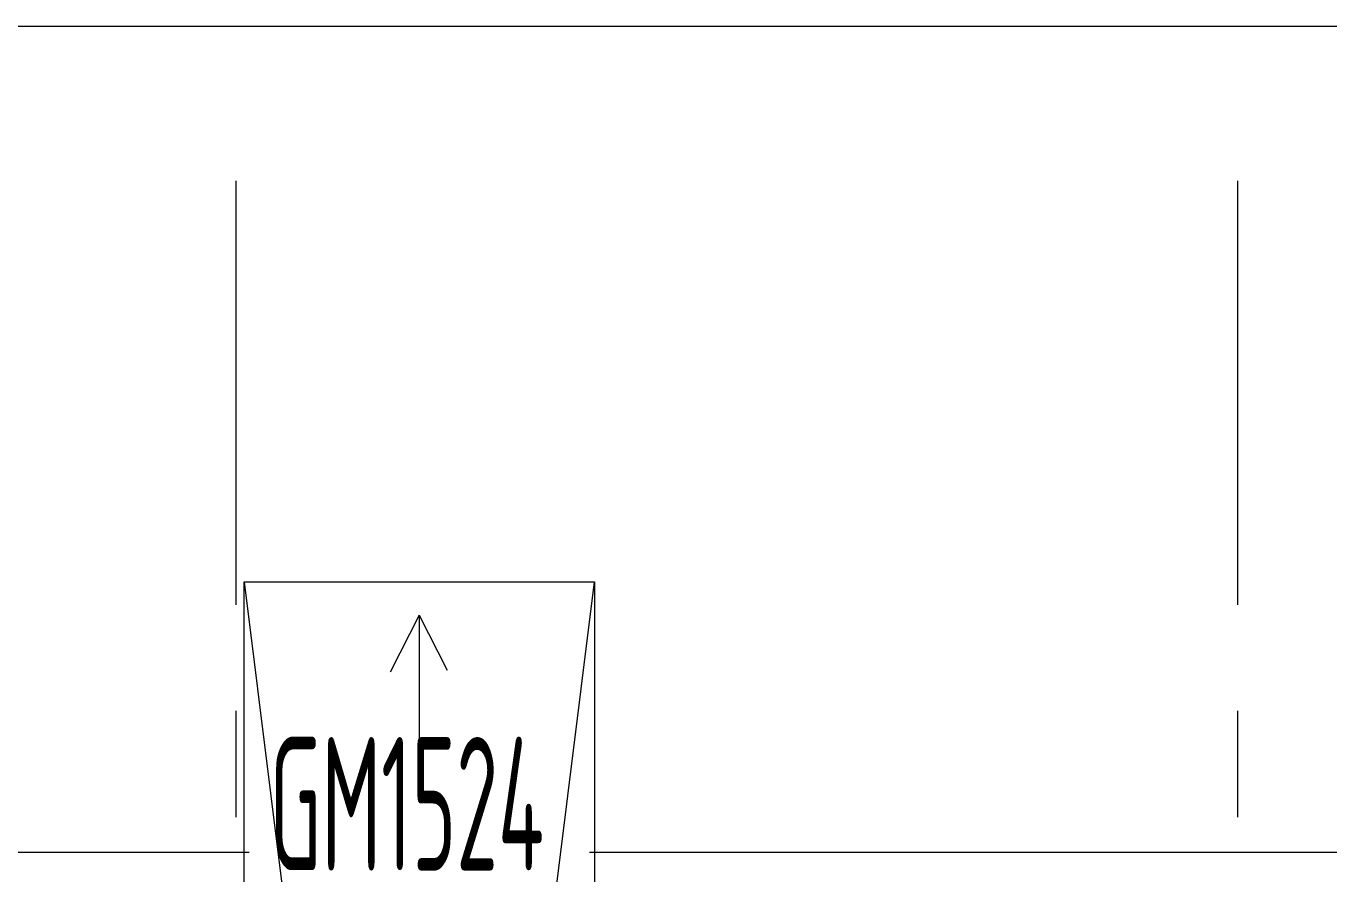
# Model space of a CAD drawing. Header units: metres. Extents: x 497148 to 498044, y 2998751 to 2999627.
# Drawn here: x 497584.68 to 497592.48, y 2999114.25 to 2999119.33 of the extents above; entities that cross this region are included whole.
import ezdxf

# ---------------------------------------------------------------- set-up
doc = ezdxf.new("R2010")
doc.units = ezdxf.units.M
doc.linetypes.add('CENTER', pattern=[2, 1.25, -0.25, 0.25, -0.25])
doc.linetypes.add('ZQWS-轴网线', pattern=[4448, 2540, -636, 636, -636])
for name, color, linetype, lineweight in [('A-门窗号', 7, 'Continuous', 5), ('常规模型', 2, 'Continuous', 18), ('道路', 4, 'Continuous', 15)]:
    doc.layers.add(name, color=color, linetype=linetype, lineweight=lineweight)
doc.layers.add('DOTE', color=1, linetype='CENTER')
doc.styles.add('Hztxt-TSSDENG', font='TSSDENG', dxfattribs={"bigfont": 'Hztxt'})

# ---------------------------------------------------------------- blocks, each defined once
blk = doc.blocks.new('新块')
at = {"layer": '道路', "linetype": 'ByBlock', "lineweight": 0, "ltscale": 0.2}
blk.add_line((497576.8587379599, 2999119.332702593), (497758.4343139338, 2999119.332702593), dxfattribs=at)
blk = doc.blocks.new('入门坡道 - 入门坡道-4732893-0_000平面图_118')
at = {"layer": '常规模型', "lineweight": 18}
for p, q in [((-1097.087211822953, -2269.071507049423), (-1097.087211822953, 130.9284929505749)), ((-1097.087211822953, 130.9284929505749), (-797.0872118229541, 130.9284929505749)), ((-797.0872118229548, 130.9284929505757), (-1097.087211822953, -2269.071507049424)), ((-797.0872118229531, 130.9284929505749), (702.912788177046, 130.9284929505749)), ((702.9127881770459, 130.9284929505749), (1002.912788177046, 130.9284929505749)), ((1002.912788177046, -2269.071507049423), (702.9127881770459, 130.9284929505754)), ((1002.912788177046, 130.9284929505749), (1002.912788177046, -2269.071507049425)), ((1002.912788177047, -2269.071507049423), (-1097.087211822955, -2269.071507049423))]:
    blk.add_line(p, q, dxfattribs=at)
blk = doc.blocks.new('入门坡道 - 入门坡道 - 200-4_118')
at = {"layer": '常规模型'}
for q in [(-47.08721182296329, -1069.071507049426), (-214.2213830992268, -1741.052226673725), (126.6112200248381, -1728.169139915182)]:
    blk.add_line((-47.08721182295962, -2069.071507049426), q, dxfattribs=at)
blk.add_blockref('入门坡道 - 入门坡道-4732893-0_000平面图_118', (0, 0), dxfattribs=at)
blk = doc.blocks.new('Aproll6 - type1-5216897-0_000平面图_134')
at = {"layer": '常规模型', "lineweight": 18}
for p, q in [((-39737.96984483233, 63716.66008165904), (-32727.96984483236, 63716.66008165904)), ((-30687.96984483236, 63716.66008165904), (46422.03015516757, 63716.66008165904))]:
    blk.add_line(p, q, dxfattribs=at)
blk = doc.blocks.new('A$C19395157')
at = {"layer": 'DOTE', "linetype": 'ZQWS-轴网线', "lineweight": 5}
for p, q in [((17699.02013383817, 44673.69462451467), (17699.02013383817, 1460)), ((23699.02013383817, 44673.69462451467), (23699.02013383817, 1460))]:
    blk.add_line(p, q, dxfattribs=at)
at = {"layer": '常规模型', "rotation": 179.9999999999998}
blk.add_blockref('入门坡道 - 入门坡道 - 200-4_118', (18751.9329220152, 40001.48923111206), dxfattribs=at)
at = {"layer": '常规模型'}
blk.add_blockref('Aproll6 - type1-5216897-0_000平面图_134', (50506.98997867038, -23066.09934349821), dxfattribs=at)
at = {"layer": 'A-门窗号', "lineweight": 15, "style": 'Hztxt-TSSDENG', "width": 0.48}
blk.add_text('GM1524', height=800, dxfattribs=at).set_placement((17902.14678203315, 40540.86567406135))

msp = doc.modelspace()

# ---------------------------------------------------------------- block references
msp.add_blockref('新块', (0, 0))
at = {"xscale": 0.001, "yscale": 0.001, "zscale": 0.001}
msp.add_blockref('A$C19395157', (497568.2352938002, 2999073.732141855), dxfattribs=at)

doc.saveas('drawing.dxf')
